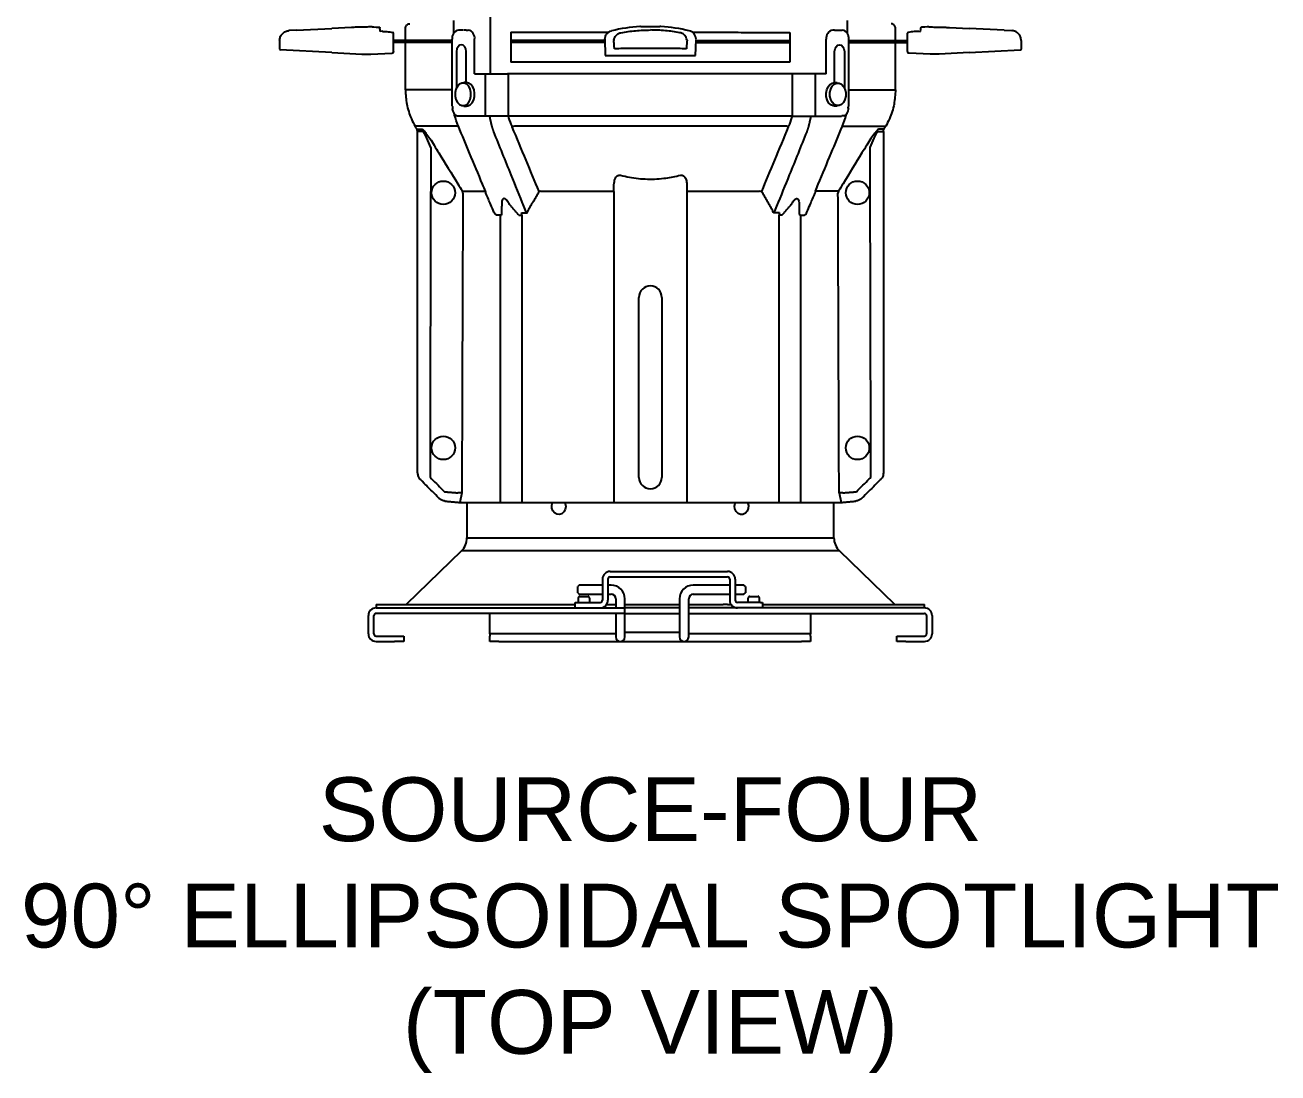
# Model space of a CAD drawing. Extents: x 4 to 195, y 4 to 106.
# Drawn here: x 69.95 to 87.13, y 81.49 to 95.86 of the extents above; entities that cross this region are included whole.
import ezdxf

# ---------------------------------------------------------------- set-up
doc = ezdxf.new("R2010")
doc.units = 0
doc.header["$LTSCALE"] = 0.5
doc.header["$MEASUREMENT"] = 0
doc.layers.get('0').update_dxf_attribs({"linetype": 'CONTINUOUS'})
doc.layers.add('RISER', color=7, linetype='CONTINUOUS')
doc.styles.add('ARIAL', font='arial.ttf')

# ---------------------------------------------------------------- blocks, each defined once
blk = doc.blocks.new('S4-90 (top)')
at = {"layer": 'RISER'}
for p, q in [((-2.7, 0.385), (-2.7, 0.205)), ((-2.199, 0.447), (-2.199, -0.349)), ((2.7, 0.385), (2.7, 0.205)), ((-4.853, 0.251), (-4.957, 0.245)), ((-4.853, 0.251), (-4.369, 0.276)), ((-4.101, 0.29), (-4.369, 0.276)), ((-3.676, 0.236), (-3.705, 0.233)), ((-3.525, 0.11), (-3.525, 0.202)), ((-3.36, 0.11), (-3.36, 0.279)), ((-2.592, 0.251), (-2.631, 0.251)), ((-2.567, 0.251), (-2.592, 0.251)), ((-2.525, 0.251), (-2.561, 0.251)), ((-2.525, 0.251), (-2.5, 0.251)), ((-1.913, 0.224), (-1.913, -0.187)), ((0.143, 0.302), (0.143, 0.302)), ((1.913, 0.221), (1.913, -0.187)), ((2.525, 0.251), (2.5, 0.251)), ((2.525, 0.251), (2.561, 0.251)), ((2.567, 0.251), (2.592, 0.251)), ((2.592, 0.251), (2.631, 0.251)), ((3.36, 0.11), (3.36, 0.279)), ((3.525, 0.11), (3.525, 0.202)), ((3.676, 0.236), (3.705, 0.233)), ((4.101, 0.29), (4.369, 0.276)), ((4.853, 0.251), (4.369, 0.276)), ((4.853, 0.251), (4.957, 0.245)), ((-5.085, 0.11), (-5.085, -0.009)), ((-3.525, -0.042), (-3.525, 0.11)), ((-3.344, 0.11), (-3.525, 0.11)), ((-3.344, 0.08), (-3.525, 0.08)), ((-3.36, -0.568), (-3.36, 0.08)), ((-2.72, 0.11), (-3.344, 0.11)), ((-2.72, 0.08), (-3.344, 0.08)), ((-2.72, -0.789), (-2.72, 0.126)), ((-2.411, -0.349), (-2.411, 0.126)), ((-0.625, 0.11), (-1.913, 0.11)), ((-0.624, 0.08), (-1.913, 0.08)), ((-0.625, 0.126), (-0.619, -0.095)), ((0.619, -0.095), (0.625, 0.117)), ((0.624, 0.08), (1.913, 0.08)), ((0.625, 0.12), (0.625, 0.125)), ((0.625, 0.11), (1.913, 0.11)), ((2.411, -0.349), (2.411, 0.126)), ((2.72, -0.789), (2.72, 0.126)), ((2.72, 0.11), (3.343, 0.11)), ((2.72, 0.08), (3.343, 0.08)), ((3.343, 0.11), (3.525, 0.11)), ((3.343, 0.08), (3.525, 0.08)), ((3.36, -0.568), (3.36, 0.08)), ((3.525, -0.042), (3.525, 0.11)), ((5.085, 0.11), (5.085, -0.009)), ((-4.369, -0.056), (-5.076, -0.019)), ((-4.369, -0.056), (-3.96, -0.078)), ((-3.96, -0.078), (-3.921, -0.078)), ((-3.921, -0.078), (-3.835, -0.078)), ((-3.835, -0.078), (-3.547, -0.062)), ((-2.659, -0.042), (-2.659, -0.546)), ((-2.526, -0.468), (-2.526, -0.042)), ((-0.619, -0.095), (0.619, -0.095)), ((2.526, -0.468), (2.526, -0.042)), ((2.659, -0.042), (2.659, -0.546)), ((3.835, -0.078), (3.547, -0.062)), ((3.921, -0.078), (3.835, -0.078)), ((3.96, -0.078), (3.921, -0.078)), ((4.369, -0.056), (3.96, -0.078)), ((4.369, -0.056), (5.075, -0.019)), ((-2.524, -0.468), (-2.561, -0.468)), ((-2.411, -0.349), (-2.264, -0.349)), ((-2.264, -0.349), (-1.967, -0.349)), ((-2.264, -0.929), (-2.264, -0.349)), ((-1.967, -0.349), (-1.958, -0.349)), ((0, -0.349), (-1.958, -0.349)), ((-1.946, -0.929), (-1.946, -0.349)), ((1.958, -0.349), (0, -0.349)), ((1.946, -0.929), (1.946, -0.349)), ((1.966, -0.349), (1.958, -0.349)), ((2.264, -0.349), (1.966, -0.349)), ((2.411, -0.349), (2.264, -0.349)), ((2.264, -0.929), (2.264, -0.349)), ((2.524, -0.468), (2.561, -0.468)), ((-2.72, -0.568), (-3.36, -0.568)), ((2.72, -0.568), (3.36, -0.568)), ((-2.561, -0.79), (-2.524, -0.79)), ((2.561, -0.79), (2.524, -0.79)), ((-2.652, -0.926), (-2.626, -0.926)), ((-2.3, -0.929), (-2.621, -0.929)), ((-2.264, -0.929), (-2.3, -0.929)), ((-1.967, -0.929), (-2.264, -0.929)), ((-1.958, -0.929), (-1.967, -0.929)), ((0, -0.929), (-1.958, -0.929)), ((1.958, -0.929), (0, -0.929)), ((1.958, -0.929), (1.966, -0.929)), ((1.966, -0.929), (2.264, -0.929)), ((2.264, -0.929), (2.3, -0.929)), ((2.3, -0.929), (2.621, -0.929)), ((2.652, -0.926), (2.626, -0.926)), ((-2.632, -1.068), (-3.226, -1.068)), ((-3.203, -1.107), (-3.131, -1.107)), ((-3.195, -5.822), (-3.195, -1.138)), ((-3.123, -1.138), (-3.195, -1.138)), ((0, -1.068), (-1.864, -1.068)), ((1.864, -1.068), (0, -1.068)), ((2.632, -1.068), (3.226, -1.068)), ((3.123, -1.138), (3.195, -1.138)), ((3.203, -1.107), (3.131, -1.107)), ((3.195, -1.138), (3.195, -5.822)), ((-2.58, -1.956), (-2.263, -1.956)), ((-1.497, -1.956), (-0.501, -1.956)), ((-0.499, -6.228), (-0.499, -1.987)), ((0.499, -1.987), (0.499, -6.228)), ((0.501, -1.956), (1.496, -1.956)), ((2.58, -1.956), (2.263, -1.956)), ((-2.057, -2.287), (-2.105, -2.287)), ((-2.057, -2.287), (-2.042, -2.287)), ((-2.057, -6.228), (-2.057, -2.287)), ((-1.805, -2.287), (-1.765, -2.287)), ((-1.77, -2.256), (-1.698, -2.256)), ((-1.765, -2.287), (-1.765, -6.228)), ((1.77, -2.256), (1.698, -2.256)), ((1.765, -6.228), (1.765, -2.287)), ((1.805, -2.287), (1.765, -2.287)), ((2.057, -2.287), (2.042, -2.287)), ((2.057, -2.287), (2.057, -6.228)), ((2.057, -2.287), (2.105, -2.287)), ((-0.157, -5.884), (-0.157, -3.414)), ((0.157, -3.414), (0.157, -5.884)), ((-2.587, -6.097), (-2.616, -6.228)), ((2.587, -6.097), (2.616, -6.228)), ((-2.616, -6.228), (2.616, -6.228)), ((-2.516, -6.228), (-2.516, -6.713)), ((2.516, -6.713), (2.516, -6.228)), ((-2.516, -6.713), (2.516, -6.713)), ((-2.592, -6.893), (-3.352, -7.627)), ((2.592, -6.893), (-2.592, -6.893)), ((3.352, -7.627), (2.592, -6.893)), ((-0.553, -7.175), (1.057, -7.175)), ((-0.977, -7.363), (-0.997, -7.383)), ((-0.997, -7.425), (-0.997, -7.383)), ((-0.658, -7.363), (-0.977, -7.363)), ((-0.658, -7.28), (-0.658, -7.57)), ((-0.583, -7.28), (-0.583, -7.57)), ((-0.538, -7.363), (-0.583, -7.363)), ((-0.553, -7.25), (1.057, -7.25)), ((1.087, -7.363), (0.587, -7.363)), ((1.087, -7.28), (1.087, -7.57)), ((1.162, -7.28), (1.162, -7.57)), ((1.282, -7.363), (1.162, -7.363)), ((1.302, -7.383), (1.282, -7.363)), ((1.302, -7.383), (1.302, -7.425)), ((-0.997, -7.468), (-0.997, -7.425)), ((-0.997, -7.468), (-0.977, -7.488)), ((-0.993, -7.545), (-0.993, -7.6)), ((-0.977, -7.488), (-0.658, -7.488)), ((-0.968, -7.516), (-0.858, -7.516)), ((-0.833, -7.6), (-0.833, -7.545)), ((-0.583, -7.488), (-0.538, -7.488)), ((-0.475, -7.55), (-0.475, -7.675)), ((-0.35, -7.948), (-0.35, -7.55)), ((0.4, -7.55), (0.4, -7.948)), ((0.525, -7.948), (0.525, -7.55)), ((0.587, -7.488), (1.087, -7.488)), ((1.162, -7.488), (1.282, -7.488)), ((1.282, -7.488), (1.302, -7.468)), ((1.302, -7.425), (1.302, -7.468)), ((1.337, -7.545), (1.337, -7.6)), ((1.362, -7.516), (1.472, -7.516)), ((1.497, -7.6), (1.497, -7.545)), ((-3.762, -7.627), (-3.762, -7.675)), ((-3.762, -7.627), (-1.033, -7.627)), ((-3.762, -7.675), (-0.353, -7.675)), ((-1.033, -7.675), (-1.033, -7.6)), ((-1.033, -7.6), (-1.003, -7.6)), ((-1.003, -7.6), (-0.688, -7.6)), ((-0.6, -7.627), (-0.475, -7.627)), ((-0.35, -7.627), (0.4, -7.627)), ((0.4, -7.675), (-0.35, -7.675)), ((0.525, -7.627), (0.996, -7.627)), ((3.758, -7.675), (0.525, -7.675)), ((1.057, -7.627), (0.996, -7.627)), ((1.057, -7.627), (1.104, -7.627)), ((1.507, -7.6), (1.192, -7.6)), ((1.507, -7.6), (1.537, -7.6)), ((1.537, -7.6), (1.537, -7.675)), ((1.537, -7.627), (3.758, -7.627)), ((3.757, -7.675), (3.758, -7.675)), ((3.758, -7.675), (3.758, -7.627)), ((-3.868, -8.03), (-3.868, -7.78)), ((-3.793, -8.03), (-3.793, -7.78)), ((-0.353, -7.75), (-3.763, -7.75)), ((-2.203, -8.03), (-2.203, -7.75)), ((-0.475, -7.75), (-0.475, -7.948)), ((-0.35, -7.75), (0.4, -7.75)), ((0.525, -7.75), (3.757, -7.75)), ((2.197, -7.75), (2.197, -8.03)), ((3.787, -7.78), (3.787, -8.03)), ((3.862, -7.78), (3.862, -8.03)), ((-3.763, -8.06), (-3.508, -8.06)), ((-3.508, -8.06), (-3.383, -8.06)), ((-3.383, -8.06), (-3.383, -8.135)), ((-2.203, -8.03), (-2.203, -8.06)), ((-0.475, -8.03), (-2.203, -8.03)), ((-2.203, -8.135), (-2.203, -8.06)), ((-0.475, -7.948), (-0.475, -8.073)), ((-0.35, -8.073), (-0.35, -7.948)), ((-0.288, -8.01), (-0.35, -8.01)), ((0.337, -8.01), (-0.288, -8.01)), ((0.4, -8.01), (0.337, -8.01)), ((0.4, -7.948), (0.4, -8.073)), ((0.525, -8.073), (0.525, -7.948)), ((2.197, -8.03), (0.525, -8.03)), ((2.197, -8.06), (2.197, -8.03)), ((2.197, -8.06), (2.197, -8.135)), ((3.377, -8.135), (3.377, -8.06)), ((3.377, -8.06), (3.502, -8.06)), ((3.502, -8.06), (3.757, -8.06)), ((-3.763, -8.135), (-3.508, -8.135)), ((-3.383, -8.135), (-3.508, -8.135)), ((-2.078, -8.135), (-2.203, -8.135)), ((-2.078, -8.135), (-1.484, -8.135)), ((-1.484, -8.135), (-0.416, -8.135)), ((-0.413, -8.135), (-0.288, -8.135)), ((-0.288, -8.135), (0.337, -8.135)), ((0.337, -8.135), (0.462, -8.135)), ((0.466, -8.135), (1.477, -8.135)), ((1.477, -8.135), (2.072, -8.135)), ((2.197, -8.135), (2.072, -8.135)), ((3.502, -8.135), (3.377, -8.135)), ((3.502, -8.135), (3.757, -8.135))]:
    blk.add_line(p, q, dxfattribs=at)
at = {"layer": 'RISER', "flags": 128}
for points in [[(-3.96, 0.293), (-3.96, 0.293), (-3.96, 0.293), (-3.96, 0.293), (-3.96, 0.293), (-3.96, 0.293), (-3.96, 0.293), (-3.96, 0.293), (-3.96, 0.293)], [(-3.817, 0.296), (-3.794, 0.295), (-3.761, 0.293), (-3.719, 0.291)], [(-3.705, 0.233), (-3.707, 0.259), (-3.709, 0.275), (-3.709, 0.282)], [(3.705, 0.233), (3.707, 0.259), (3.709, 0.275), (3.709, 0.282)], [(3.817, 0.296), (3.794, 0.295), (3.761, 0.293), (3.719, 0.291)], [(3.96, 0.293), (3.96, 0.293), (3.96, 0.293), (3.96, 0.293), (3.96, 0.293), (3.96, 0.293), (3.96, 0.293), (3.96, 0.293), (3.96, 0.293)], [(-2.526, -0.042), (-2.531, -0.007), (-2.546, 0.024), (-2.567, 0.044), (-2.592, 0.051), (-2.618, 0.044), (-2.639, 0.024), (-2.654, -0.007), (-2.659, -0.042)], [(2.526, -0.042), (2.531, -0.007), (2.546, 0.024), (2.567, 0.044), (2.592, 0.051), (2.618, 0.044), (2.639, 0.024), (2.653, -0.007), (2.659, -0.042)], [(-3.547, -0.062), (-3.541, -0.062), (-3.536, -0.061), (-3.535, -0.061)], [(-3.525, -0.051), (-3.525, -0.051), (-3.525, -0.051)], [(3.525, -0.051), (3.525, -0.051), (3.525, -0.051)], [(3.547, -0.062), (3.54, -0.062), (3.536, -0.061), (3.534, -0.061)], [(-2.52, -0.767), (-2.492, -0.738), (-2.472, -0.699), (-2.461, -0.653), (-2.461, -0.604), (-2.472, -0.558), (-2.492, -0.519), (-2.52, -0.491), (-2.553, -0.476), (-2.587, -0.476), (-2.619, -0.491), (-2.647, -0.52), (-2.667, -0.559), (-2.678, -0.605), (-2.678, -0.654), (-2.667, -0.7), (-2.647, -0.739), (-2.619, -0.767), (-2.586, -0.782), (-2.552, -0.782), (-2.52, -0.767)], [(-2.472, -0.772), (-2.445, -0.744), (-2.424, -0.706), (-2.412, -0.661), (-2.411, -0.613), (-2.419, -0.567), (-2.437, -0.526), (-2.462, -0.494), (-2.493, -0.474), (-2.524, -0.468)], [(2.472, -0.772), (2.444, -0.744), (2.424, -0.706), (2.412, -0.661), (2.411, -0.613), (2.419, -0.567), (2.437, -0.526), (2.462, -0.494), (2.493, -0.474), (2.524, -0.468)], [(2.52, -0.767), (2.492, -0.738), (2.472, -0.699), (2.461, -0.653), (2.461, -0.604), (2.472, -0.558), (2.492, -0.519), (2.52, -0.491), (2.553, -0.476), (2.587, -0.476), (2.619, -0.491), (2.647, -0.52), (2.667, -0.559), (2.678, -0.605), (2.678, -0.654), (2.667, -0.7), (2.647, -0.739), (2.619, -0.767), (2.586, -0.782), (2.552, -0.782), (2.52, -0.767)], [(-2.524, -0.79), (-2.504, -0.788), (-2.472, -0.772)], [(2.524, -0.79), (2.504, -0.788), (2.472, -0.772)], [(-3.101, -5.968), (-3.132, -5.937), (-3.151, -5.918), (-3.158, -5.911)], [(3.158, -5.911), (3.151, -5.918), (3.132, -5.937), (3.101, -5.968)], [(-1.353, -6.304), (-1.353, -6.263), (-1.342, -6.228)], [(-1.175, -6.228), (-1.169, -6.243), (-1.162, -6.283), (-1.168, -6.323), (-1.187, -6.358), (-1.215, -6.382), (-1.249, -6.394), (-1.284, -6.39), (-1.316, -6.372), (-1.34, -6.342), (-1.353, -6.304), (-1.353, -6.304)], [(1.332, -6.228), (1.333, -6.23), (1.344, -6.269), (1.342, -6.31), (1.327, -6.347), (1.302, -6.375), (1.269, -6.391), (1.234, -6.393), (1.201, -6.379), (1.174, -6.353), (1.157, -6.317), (1.152, -6.277), (1.161, -6.237), (1.165, -6.228)]]:
    blk.add_lwpolyline(points, dxfattribs=at)
at = {"layer": 'RISER'}
for centre in [(-2.84, -1.979), (2.84, -1.979), (-2.84, -5.479), (2.84, -5.479)]:
    blk.add_circle(centre, 0.161, dxfattribs=at)
for centre, radius, start, end in [((-3.534, 0.211), 0.00906, 4.3624, 87.1848), ((-2.609, 0.142), 0.112, 101.4218, 188.0492), ((-2.522, 0.142), 0.112, 351.9506, 78.5782), ((0, -1.944), 2.25, 93.6537, 103.7101), ((0, -1.944), 2.25, 76.2899, 86.3463), ((2.522, 0.142), 0.112, 101.4218, 188.0494), ((2.609, 0.142), 0.112, 351.9508, 78.5782), ((3.534, 0.211), 0.00906, 92.8152, 175.6376), ((0.505, 0.125), 0.12, 0, 0.1914), ((0.505, 0.12), 0.12, 359.2499, 0), ((0.505, 0.12), 0.12, 358.5, 359.2499), ((-5.075, -0.009), 0.01, 183.5738, 266.9774), ((-3.535, -0.051), 0.01, 273.1059, 359.191), ((-3.535, -0.051), 0.00999, 273.1451, 0.0504), ((3.535, -0.051), 0.01, 180.809, 266.8941), ((3.535, -0.051), 0.00999, 179.9496, 266.8549), ((5.075, -0.009), 0.01, 273.0226, 356.4262), ((-2.736, -0.812), 0.0277, 311.1416, 55.0391), ((-2.605, -0.823), 0.113, 185.0061, 245.5226), ((2.605, -0.823), 0.113, 294.4774, 354.9939), ((2.736, -0.812), 0.0277, 124.9609, 228.8584), ((-1.85, -1.2), 0.133, 96.3338, 110.1142), ((1.85, -1.2), 0.133, 69.8858, 83.6662), ((-2.636, -1.987), 0.0645, 359.9279, 28.6555), ((-2.328, -1.987), 0.0717, 359.7955, 25.3989), ((-1.48, -2.09), 0.134, 97.1226, 110.1223), ((-0.797, -1.986), 0.298, 359.8438, 5.8182), ((0.797, -1.986), 0.298, 174.1818, 180.1562), ((1.48, -2.09), 0.134, 69.8777, 82.8774), ((2.328, -1.987), 0.0717, 154.6011, 180.2045), ((2.636, -1.987), 0.0645, 151.3445, 180.0721), ((-1.853, -2.287), 0.0886, 359.6873, 20.1441), ((1.853, -2.287), 0.0886, 159.8559, 180.3127), ((0, -3.414), 0.157, 0, 180), ((0, -5.884), 0.157, 180, 0), ((-2.641, -8.211), 2.115, 88.5183, 89.9784), ((2.641, -8.211), 2.115, 90.0216, 91.4817), ((-2.766, -6.713), 0.25, 314.0077, 0), ((2.766, -6.713), 0.25, 180, 225.9923), ((-0.553, -7.28), 0.105, 90, 180), ((1.057, -7.28), 0.105, 0, 90), ((-0.553, -7.28), 0.03, 90, 180), ((-0.538, -7.55), 0.188, 0, 90), ((0.587, -7.55), 0.188, 90, 180), ((1.057, -7.28), 0.03, 0, 90), ((-0.963, -7.545), 0.03, 99.5941, 180), ((-0.863, -7.545), 0.03, 0, 80.4059), ((-0.538, -7.55), 0.0625, 0, 90), ((0.587, -7.55), 0.0625, 90, 180), ((1.367, -7.545), 0.03, 99.5941, 180), ((1.467, -7.545), 0.03, 0, 80.4059), ((-3.763, -7.78), 0.105, 90, 180), ((-0.688, -7.57), 0.105, 270, 0), ((-0.688, -7.57), 0.03, 270, 0), ((1.192, -7.57), 0.105, 180, 270), ((1.192, -7.57), 0.03, 180, 270), ((3.757, -7.78), 0.105, 0, 90), ((-3.763, -7.78), 0.03, 90, 180), ((3.757, -7.78), 0.03, 0, 90), ((-3.763, -8.03), 0.105, 180, 270), ((-3.763, -8.03), 0.03, 180, 270), ((-0.413, -8.073), 0.0625, 180, 270), ((-0.413, -8.073), 0.0625, 270, 0), ((0.462, -8.073), 0.0625, 180, 270), ((0.462, -8.073), 0.0625, 270, 0), ((3.757, -8.03), 0.03, 270, 0), ((3.757, -8.03), 0.105, 270, 0)]:
    blk.add_arc(centre, radius, start, end, dxfattribs=at)
for centre, major_axis, ratio, start_param, end_param in [((-0.385, -2.171), (-0.119, 2.29), 0.00637, -0.33058, -0.089466), ((0, -0.118), (2.25, 0), 0.052568, 1.389042, 1.75255), ((0.385, -2.171), (0.119, 2.29), 0.00637, 0.089466, 0.33058), ((-0.385, -0.008), (-0.12, 0), 0.048402, -1.389042, -0.452421), ((0.385, -0.008), (0.12, 0), 0.048402, 0.452421, 1.389042)]:
    blk.add_ellipse(centre, major_axis=major_axis, ratio=ratio, start_param=start_param, end_param=end_param, dxfattribs=at)
for points, knots in [([(-5.085, 0.11), (-5.083, 0.126), (-5.08, 0.161), (-5.05, 0.205), (-5.007, 0.237), (-4.973, 0.243), (-4.957, 0.245)], [0, 0, 0, 0, 0.240773, 0.5, 0.759226, 1, 1, 1, 1]), ([(-3.96, 0.293), (-3.976, 0.292), (-4.008, 0.291), (-4.051, 0.29), (-4.083, 0.29), (-4.101, 0.29), (-4.101, 0.29), (-4.101, 0.29)], [0, 0, 0, 0, 0.213189, 0.426374, 0.63981, 0.854211, 1, 1, 1, 1]), ([(-3.835, 0.296), (-3.844, 0.296), (-3.863, 0.295), (-3.905, 0.293), (-3.939, 0.293), (-3.958, 0.293), (-3.96, 0.293)], [0, 0, 0, 0, 0.315106, 0.632943, 0.949791, 1, 1, 1, 1]), ([(-3.835, 0.296), (-3.835, 0.296), (-3.835, 0.296), (-3.835, 0.296), (-3.835, 0.296), (-3.835, 0.296), (-3.835, 0.296)], [0, 0, 0, 0, 0.344546, 0.691935, 0.85964, 1, 1, 1, 1]), ([(-3.817, 0.296), (-3.82, 0.296), (-3.823, 0.296), (-3.833, 0.296), (-3.835, 0.296)], [0, 0, 0, 0, 0.791812, 1, 1, 1, 1]), ([(-3.719, 0.291), (-3.718, 0.291), (-3.715, 0.291), (-3.712, 0.289), (-3.71, 0.286), (-3.709, 0.284), (-3.709, 0.282), (-3.709, 0.282)], [0, 0, 0, 0, 0.235927, 0.471835, 0.707759, 0.925417, 1, 1, 1, 1]), ([(-3.676, 0.236), (-3.669, 0.235), (-3.636, 0.233), (-3.588, 0.229), (-3.548, 0.222), (-3.534, 0.22)], [0, 0, 0, 0, 0.139684, 0.698664, 1, 1, 1, 1]), ([(-3.36, 0.279), (-3.359, 0.286), (-3.358, 0.299), (-3.347, 0.318), (-3.332, 0.332), (-3.315, 0.339), (-3.305, 0.34), (-3.301, 0.34)], [0, 0, 0, 0, 0.222089, 0.444178, 0.666268, 0.888362, 1, 1, 1, 1]), ([(-0.625, 0.126), (-0.624, 0.139), (-0.621, 0.166), (-0.6, 0.202), (-0.57, 0.229), (-0.546, 0.238), (-0.533, 0.242)], [0, 0, 0, 0, 0.253584, 0.507165, 0.760847, 1, 1, 1, 1]), ([(-0.405, 0.216), (-0.338, 0.227), (-0.204, 0.249), (-0.068, 0.252), (0, 0.254)], [0, 0, 0, 0, 0.496376, 1, 1, 1, 1]), ([(0.143, 0.302), (0.142, 0.301), (0.139, 0.299), (0.114, 0.299), (0.078, 0.298), (0.033, 0.299), (-0.016, 0.299), (-0.063, 0.298), (-0.103, 0.298), (-0.132, 0.299), (-0.143, 0.3), (-0.143, 0.301), (-0.143, 0.302)], [0, 0, 0, 0, 0.106547, 0.213092, 0.319763, 0.426916, 0.534499, 0.642267, 0.74996, 0.857311, 0.964156, 1, 1, 1, 1]), ([(0.405, 0.216), (0.338, 0.227), (0.204, 0.249), (0.068, 0.252), (0, 0.254)], [0, 0, 0, 0, 0.496376, 1, 1, 1, 1]), ([(0.625, 0.126), (0.624, 0.139), (0.621, 0.166), (0.6, 0.202), (0.57, 0.229), (0.546, 0.238), (0.533, 0.242)], [0, 0, 0, 0, 0.253584, 0.507165, 0.760847, 1, 1, 1, 1]), ([(3.36, 0.279), (3.359, 0.286), (3.358, 0.299), (3.347, 0.318), (3.331, 0.332), (3.315, 0.339), (3.305, 0.34), (3.301, 0.34)], [0, 0, 0, 0, 0.222089, 0.444178, 0.666268, 0.888362, 1, 1, 1, 1]), ([(3.676, 0.236), (3.669, 0.235), (3.636, 0.233), (3.588, 0.229), (3.548, 0.222), (3.534, 0.22)], [0, 0, 0, 0, 0.139684, 0.698664, 1, 1, 1, 1]), ([(3.719, 0.291), (3.717, 0.291), (3.715, 0.291), (3.712, 0.289), (3.71, 0.286), (3.709, 0.284), (3.709, 0.282), (3.709, 0.282)], [0, 0, 0, 0, 0.235927, 0.471835, 0.707759, 0.925417, 1, 1, 1, 1]), ([(3.817, 0.296), (3.82, 0.296), (3.823, 0.296), (3.833, 0.296), (3.835, 0.296)], [0, 0, 0, 0, 0.791812, 1, 1, 1, 1]), ([(3.835, 0.296), (3.844, 0.296), (3.863, 0.295), (3.905, 0.293), (3.939, 0.293), (3.957, 0.293), (3.96, 0.293)], [0, 0, 0, 0, 0.315106, 0.632943, 0.949791, 1, 1, 1, 1]), ([(3.835, 0.296), (3.835, 0.296), (3.835, 0.296), (3.835, 0.296), (3.835, 0.296), (3.835, 0.296), (3.835, 0.296)], [0, 0, 0, 0, 0.344546, 0.691935, 0.85964, 1, 1, 1, 1]), ([(3.96, 0.293), (3.976, 0.292), (4.008, 0.291), (4.051, 0.29), (4.083, 0.29), (4.101, 0.29), (4.101, 0.29), (4.101, 0.29)], [0, 0, 0, 0, 0.213189, 0.426374, 0.63981, 0.854211, 1, 1, 1, 1]), ([(5.085, 0.11), (5.083, 0.126), (5.079, 0.161), (5.05, 0.205), (5.007, 0.237), (4.973, 0.243), (4.957, 0.245)], [0, 0, 0, 0, 0.240773, 0.5, 0.759226, 1, 1, 1, 1]), ([(1.913, -0.187), (1.893, -0.187), (1.852, -0.187), (1.789, -0.187), (1.714, -0.187), (1.659, -0.187), (-1.913, -0.187)], [0, 0, 0, 0, 0.218765, 0.43753, 0.656295, 1, 1, 1, 1]), ([(-3.36, -0.568), (-3.356, -0.633), (-3.348, -0.769), (-3.295, -0.937), (-3.244, -1.034), (-3.226, -1.068)], [0, 0, 0, 0, 0.375049, 0.776984, 1, 1, 1, 1]), ([(3.36, -0.568), (3.356, -0.633), (3.348, -0.769), (3.295, -0.937), (3.244, -1.034), (3.226, -1.068)], [0, 0, 0, 0, 0.375049, 0.776984, 1, 1, 1, 1]), ([(-2.635, -1.061), (-2.655, -1.013), (-2.676, -0.96), (-2.687, -0.902), (-2.688, -0.896)], [0, 0, 0, 0, 0.907584, 1, 1, 1, 1]), ([(-1.898, -1.068), (-1.898, -1.068), (-1.915, -1.03), (-1.931, -0.984), (-1.944, -0.936), (-1.946, -0.929)], [0, 0, 0, 0, 0.0000146, 0.8234582, 0.9624493, 0.9624493, 0.9624493, 0.9624493]), ([(1.898, -1.068), (1.898, -1.068), (1.915, -1.03), (1.931, -0.984), (1.944, -0.936), (1.946, -0.929)], [0, 0, 0, 0, 0.0000146, 0.8234582, 0.9624493, 0.9624493, 0.9624493, 0.9624493]), ([(2.635, -1.061), (2.655, -1.013), (2.676, -0.96), (2.687, -0.902), (2.688, -0.896)], [0, 0, 0, 0, 0.907584, 1, 1, 1, 1]), ([(-3.195, -1.138), (-3.196, -1.131), (-3.197, -1.12), (-3.202, -1.111), (-3.203, -1.107)], [0, 0, 0, 0, 0.643567, 1, 1, 1, 1]), ([(-3.131, -1.107), (-3.128, -1.108), (-3.122, -1.11), (-3.104, -1.128), (-3.071, -1.168), (-3.022, -1.238), (-2.985, -1.297), (-2.966, -1.327)], [0, 0, 0, 0, 0.101178, 0.201859, 0.374018, 0.675191, 1, 1, 1, 1]), ([(-3.012, -1.357), (-3.03, -1.315), (-3.054, -1.259), (-3.087, -1.191), (-3.105, -1.159), (-3.117, -1.142), (-3.121, -1.139), (-3.123, -1.138), (-3.123, -1.138)], [0, 0, 0, 0, 0.49037, 0.647323, 0.850236, 0.921686, 0.982752, 1, 1, 1, 1]), ([(-2.263, -1.956), (-2.276, -1.925), (-2.348, -1.752), (-2.471, -1.456), (-2.581, -1.191), (-2.632, -1.068)], [0, 0, 0, 0, 0.104199, 0.585852, 1, 1, 1, 1]), ([(-1.698, -2.256), (-1.71, -2.225), (-1.781, -2.051), (-1.931, -1.68), (-2.069, -1.34), (-2.148, -1.143)], [0, 0, 0, 0, 0.083458, 0.469005, 1, 1, 1, 1]), ([(-1.895, -1.075), (-1.897, -1.073), (-1.898, -1.07), (-1.898, -1.068), (-1.898, -1.068)], [0, 0, 0, 0, 0.999721, 1, 1, 1, 1]), ([(-1.526, -1.963), (-1.586, -1.82), (-1.709, -1.524), (-1.832, -1.228), (-1.895, -1.075)], [0, 0, 0, 0, 0.48595, 1, 1, 1, 1]), ([(1.526, -1.963), (1.586, -1.82), (1.709, -1.524), (1.832, -1.228), (1.895, -1.075)], [0, 0, 0, 0, 0.48595, 1, 1, 1, 1]), ([(1.698, -2.256), (1.71, -2.225), (1.781, -2.051), (1.931, -1.68), (2.068, -1.34), (2.148, -1.143)], [0, 0, 0, 0, 0.083458, 0.469005, 1, 1, 1, 1]), ([(1.895, -1.075), (1.896, -1.073), (1.897, -1.07), (1.898, -1.068), (1.898, -1.068)], [0, 0, 0, 0, 0.999721, 1, 1, 1, 1]), ([(2.263, -1.956), (2.276, -1.925), (2.348, -1.752), (2.471, -1.456), (2.581, -1.191), (2.632, -1.068)], [0, 0, 0, 0, 0.104199, 0.585852, 1, 1, 1, 1]), ([(3.131, -1.107), (3.128, -1.108), (3.122, -1.11), (3.104, -1.128), (3.071, -1.168), (3.022, -1.238), (2.985, -1.297), (2.966, -1.327)], [0, 0, 0, 0, 0.101178, 0.201859, 0.374018, 0.675191, 1, 1, 1, 1]), ([(3.012, -1.357), (3.03, -1.315), (3.054, -1.259), (3.087, -1.191), (3.105, -1.159), (3.117, -1.142), (3.121, -1.139), (3.123, -1.138), (3.123, -1.138)], [0, 0, 0, 0, 0.49037, 0.647323, 0.850236, 0.921686, 0.982752, 1, 1, 1, 1]), ([(3.195, -1.138), (3.196, -1.131), (3.196, -1.12), (3.201, -1.111), (3.203, -1.107)], [0, 0, 0, 0, 0.643567, 1, 1, 1, 1]), ([(-3.012, -1.357), (-3.015, -2.263), (-3.016, -2.843), (-3.019, -3.924), (-3.021, -4.855), (-3.023, -5.881)], [0, 0, 0, 0, 0.137909, 0.536076, 1, 1, 1, 1]), ([(-2.966, -1.327), (-2.945, -1.362), (-2.837, -1.539), (-2.708, -1.748), (-2.6, -1.922), (-2.58, -1.956)], [0, 0, 0, 0, 0.167872, 0.839364, 1, 1, 1, 1]), ([(2.966, -1.327), (2.944, -1.362), (2.837, -1.539), (2.708, -1.748), (2.6, -1.922), (2.58, -1.956)], [0, 0, 0, 0, 0.167872, 0.839364, 1, 1, 1, 1]), ([(3.023, -5.881), (3.021, -5.101), (3.02, -4.415), (3.017, -3.335), (3.015, -2.509), (3.012, -1.357)], [0, 0, 0, 0, 0.236338, 0.634505, 1, 1, 1, 1]), ([(-0.5, -1.866), (-0.497, -1.84), (-0.494, -1.805), (-0.474, -1.766), (-0.459, -1.75), (-0.441, -1.74), (-0.424, -1.736), (-0.414, -1.738), (-0.41, -1.739)], [0, 0, 0, 0, 0.463203, 0.605761, 0.74907, 0.841779, 0.935306, 1, 1, 1, 1]), ([(-0.41, -1.739), (-0.369, -1.749), (-0.248, -1.777), (-0.039, -1.797), (0.196, -1.786), (0.344, -1.753), (0.41, -1.739)], [0, 0, 0, 0, 0.149978, 0.450605, 0.758659, 1, 1, 1, 1]), ([(0.41, -1.739), (0.415, -1.738), (0.427, -1.736), (0.445, -1.741), (0.464, -1.754), (0.486, -1.784), (0.497, -1.824), (0.499, -1.855), (0.5, -1.866)], [0, 0, 0, 0, 0.087297, 0.174538, 0.284702, 0.464437, 0.80235, 1, 1, 1, 1]), ([(-2.572, -1.987), (-2.572, -2.023), (-2.573, -2.224), (-2.576, -3.086), (-2.581, -4.42), (-2.585, -5.589), (-2.587, -6.097)], [0, 0, 0, 0, 0.026129, 0.146813, 0.629552, 1, 1, 1, 1]), ([(-2.146, -2.245), (-2.161, -2.211), (-2.198, -2.124), (-2.234, -2.039), (-2.256, -1.987)], [0, 0, 0, 0, 0.387427, 1, 1, 1, 1]), ([(-1.931, -2.142), (-1.942, -2.124), (-1.956, -2.1), (-1.978, -2.075), (-1.992, -2.064), (-2.005, -2.059), (-2.015, -2.06), (-2.025, -2.066), (-2.035, -2.083), (-2.039, -2.109), (-2.04, -2.13), (-2.04, -2.138)], [0, 0, 0, 0, 0.252396, 0.341468, 0.431195, 0.49019, 0.549439, 0.60513, 0.701097, 0.88522, 1, 1, 1, 1]), ([(1.931, -2.142), (1.941, -2.124), (1.955, -2.1), (1.978, -2.075), (1.992, -2.064), (2.005, -2.059), (2.015, -2.06), (2.025, -2.066), (2.034, -2.083), (2.039, -2.109), (2.04, -2.13), (2.04, -2.138)], [0, 0, 0, 0, 0.252396, 0.341468, 0.431195, 0.49019, 0.549439, 0.60513, 0.701097, 0.88522, 1, 1, 1, 1]), ([(2.146, -2.245), (2.16, -2.211), (2.198, -2.124), (2.234, -2.039), (2.256, -1.987)], [0, 0, 0, 0, 0.387427, 1, 1, 1, 1]), ([(2.587, -6.097), (2.586, -6.055), (2.586, -5.849), (2.583, -4.981), (2.578, -3.652), (2.574, -2.489), (2.572, -1.987)], [0, 0, 0, 0, 0.030171, 0.150856, 0.633595, 1, 1, 1, 1]), ([(-1.698, -2.256), (-1.696, -2.256), (-1.693, -2.256), (-1.688, -2.252), (-1.682, -2.243), (-1.678, -2.231), (-1.677, -2.222), (-1.676, -2.219)], [0, 0, 0, 0, 0.116851, 0.233193, 0.437976, 0.854435, 1, 1, 1, 1]), ([(1.698, -2.256), (1.696, -2.256), (1.693, -2.256), (1.688, -2.252), (1.681, -2.243), (1.678, -2.231), (1.677, -2.222), (1.676, -2.219)], [0, 0, 0, 0, 0.116851, 0.233193, 0.437976, 0.854435, 1, 1, 1, 1]), ([(-2.105, -2.287), (-2.109, -2.286), (-2.118, -2.285), (-2.133, -2.271), (-2.141, -2.255), (-2.146, -2.245)], [0, 0, 0, 0, 0.263178, 0.525234, 1, 1, 1, 1]), ([(2.105, -2.287), (2.109, -2.286), (2.118, -2.285), (2.133, -2.271), (2.141, -2.255), (2.146, -2.245)], [0, 0, 0, 0, 0.263178, 0.525234, 1, 1, 1, 1]), ([(-3.195, -5.822), (-3.193, -5.839), (-3.19, -5.869), (-3.171, -5.897), (-3.16, -5.909), (-3.158, -5.911)], [0, 0, 0, 0, 0.499401, 0.929163, 1, 1, 1, 1]), ([(3.195, -5.822), (3.193, -5.839), (3.19, -5.869), (3.171, -5.897), (3.16, -5.909), (3.158, -5.911)], [0, 0, 0, 0, 0.499401, 0.929163, 1, 1, 1, 1]), ([(-2.901, -6.168), (-2.96, -6.109), (-3.027, -6.042), (-3.093, -5.976), (-3.101, -5.968)], [0, 0, 0, 0, 0.885696, 1, 1, 1, 1]), ([(-3.023, -5.881), (-2.964, -5.94), (-2.898, -6.007), (-2.832, -6.073), (-2.824, -6.081)], [0, 0, 0, 0, 0.885696, 1, 1, 1, 1]), ([(2.824, -6.081), (2.883, -6.022), (2.949, -5.955), (3.016, -5.889), (3.023, -5.881)], [0, 0, 0, 0, 0.885696, 1, 1, 1, 1]), ([(3.101, -5.968), (3.042, -6.027), (2.975, -6.094), (2.909, -6.16), (2.901, -6.168)], [0, 0, 0, 0, 0.885696, 1, 1, 1, 1]), ([(-2.818, -6.21), (-2.832, -6.207), (-2.861, -6.202), (-2.884, -6.183), (-2.895, -6.174)], [0, 0, 0, 0, 0.5, 1, 1, 1, 1]), ([(2.895, -6.174), (2.884, -6.183), (2.861, -6.202), (2.832, -6.207), (2.818, -6.21)], [0, 0, 0, 0, 0.5, 1, 1, 1, 1])]:
    blk.add_open_spline(points, degree=3, knots=knots, dxfattribs=at)
for points, degree in [([(-3.817, 0.296), (-3.817, 0.296)], 1), ([(-3.719, 0.291), (-3.719, 0.291)], 1), ([(-3.525, 0.202), (-3.525, 0.211)], 1), ([(-1.913, 0.224), (-0.575, 0.223)], 1), ([(-0.5, 0.119), (-0.497, 0.129), (-0.492, 0.151), (-0.473, 0.178), (-0.448, 0.201), (-0.428, 0.209), (-0.418, 0.213)], 3), ([(-0.418, 0.213), (-0.405, 0.216)], 1), ([(0.418, 0.213), (0.405, 0.216)], 1), ([(0.5, 0.119), (0.497, 0.129), (0.492, 0.151), (0.473, 0.178), (0.448, 0.201), (0.428, 0.209), (0.418, 0.213)], 3), ([(0.533, 0.242), (0.533, 0.242)], 1), ([(0.576, 0.222), (1.913, 0.221)], 1), ([(3.525, 0.202), (3.525, 0.211)], 1), ([(3.719, 0.291), (3.719, 0.291)], 1), ([(3.817, 0.296), (3.817, 0.296)], 1), ([(-0.5, 0.119), (-0.502, 0.11)], 1), ([(0.5, 0.119), (0.502, 0.11)], 1), ([(-3.525, -0.042), (-3.525, -0.051)], 1), ([(-0.493, -0.005), (-0.493, -0.005)], 1), ([(0.493, -0.005), (0.493, -0.005)], 1), ([(3.525, -0.042), (3.525, -0.051)], 1), ([(-2.172, -1.071), (-2.204, -0.929)], 1), ([(2.172, -1.071), (2.204, -0.929)], 1), ([(-3.203, -1.107), (-3.226, -1.068)], 1), ([(-2.632, -1.068), (-2.635, -1.061)], 1), ([(-2.148, -1.143), (-2.172, -1.071)], 1), ([(2.148, -1.143), (2.172, -1.071)], 1), ([(2.632, -1.068), (2.635, -1.061)], 1), ([(3.203, -1.107), (3.226, -1.068)], 1), ([(-0.501, -1.956), (-0.5, -1.866)], 1), ([(0.5, -1.866), (0.501, -1.956)], 1), ([(-1.676, -2.219), (-1.526, -1.963)], 1), ([(1.676, -2.219), (1.526, -1.963)], 1), ([(-2.04, -2.138), (-2.042, -2.287)], 1), ([(-1.805, -2.287), (-1.931, -2.142)], 1), ([(1.805, -2.287), (1.931, -2.142)], 1), ([(2.04, -2.138), (2.042, -2.287)], 1), ([(-2.895, -6.174), (-2.901, -6.168)], 1), ([(-2.824, -6.081), (-2.641, -6.096)], 1), ([(2.64, -6.096), (2.824, -6.081)], 1), ([(2.901, -6.168), (2.895, -6.174)], 1), ([(-2.818, -6.21), (-2.616, -6.228)], 1), ([(2.616, -6.228), (2.818, -6.21)], 1)]:
    blk.add_open_spline(points, degree=degree, dxfattribs=at)
at = {"layer": 'RISER', "color": 1, "insert": (0, -9.999), "char_height": 0.875, "width": 20.15864, "attachment_point": 2, "style": 'ARIAL'}
blk.add_mtext('SOURCE-FOUR\\P90%%D ELLIPSOIDAL SPOTLIGHT\\P(TOP VIEW)', dxfattribs=at)

msp = doc.modelspace()

# ---------------------------------------------------------------- block references
msp.add_blockref('S4-90 (top)', (78.527, 95.542))

doc.saveas('drawing.dxf')
